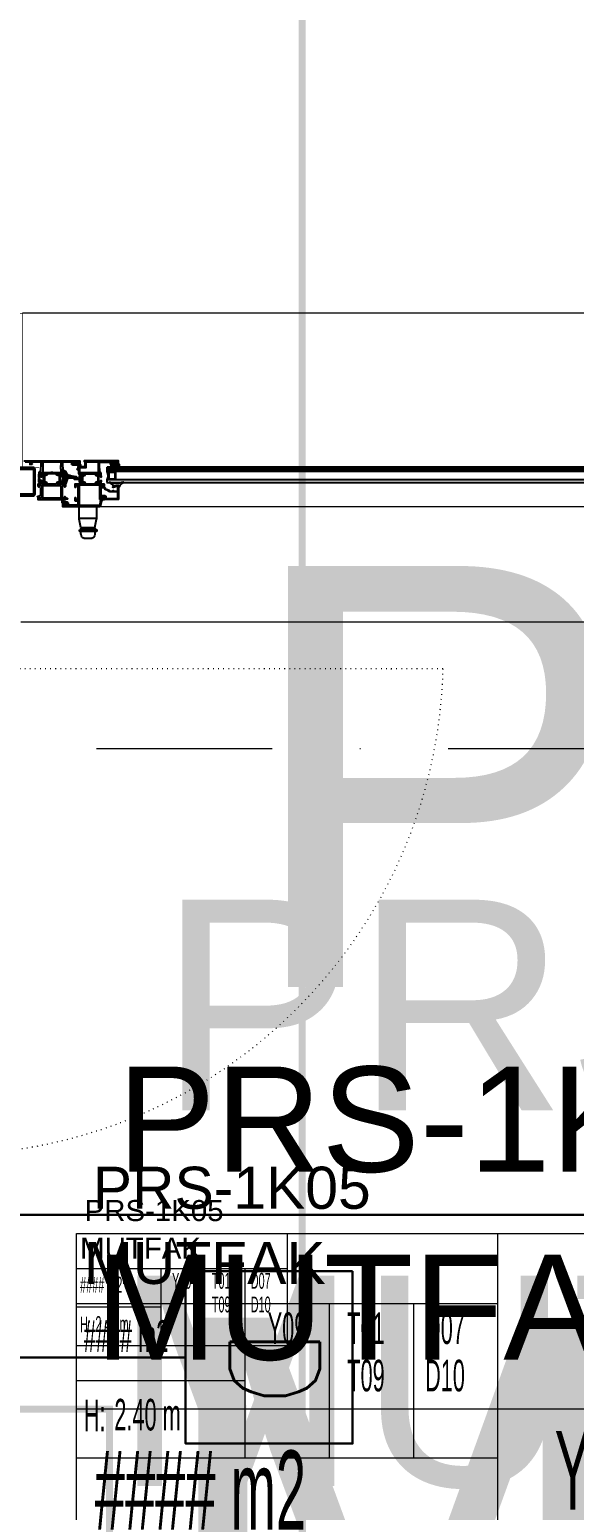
# Model space of a CAD drawing. Extents: x -9059 to 11889, y -1514 to 6575.
# Drawn here: x 9657.3 to 9734.9, y 3637.3 to 3848.3 of the extents above; entities that cross this region are included whole.
import ezdxf
from ezdxf.enums import TextEntityAlignment as Align

# ---------------------------------------------------------------- set-up
doc = ezdxf.new("R2010")
doc.units = 0
doc.header["$LTSCALE"] = 25
doc.header["$MEASUREMENT"] = 0
for name, pattern in [('DASHDOT', [1, 0.5, -0.25, 0, -0.25]), ('DOT2', [0.125, 0, -0.125]), ('HIDDEN2', [4.7625, 3.175, -1.5875])]:
    doc.linetypes.add(name, pattern=pattern)
doc.layers.get('0').update_dxf_attribs({"color": 9, "lineweight": 9})
for name, color, linetype, lineweight in [('06D', 9, 'Continuous', 9), ('10', 9, 'Continuous', 9), ('15', 9, 'Continuous', 9), ('20', 9, 'DOT2', 9), ('21', 9, 'Continuous', 9), ('21_mahal200', 9, 'Continuous', 9), ('21_mahal200 @ 1', 9, 'Continuous', 9), ('21_mahal200 @ 10 (1)', 9, 'Continuous', 9), ('21_mahal200 @ 10 (2)', 9, 'Continuous', 9), ('21_mahal200 @ 2', 9, 'Continuous', 9), ('21_mahal200 @ 20', 9, 'Continuous', 9), ('21_mahal200 @ 5 (1)', 9, 'Continuous', 9), ('21_mahal200 @ 5 (2)', 9, 'Continuous', 9), ('24', 9, 'DASHDOT', 9), ('40A', 9, 'Continuous', 9), ('DATA TAVAN', 160, 'Continuous', 30), ('E-DATA PRİZİ (RJ45)', 7, 'Continuous', 30)]:
    doc.layers.add(name, color=color, linetype=linetype, lineweight=lineweight)
doc.styles.add('Arial', font='arial.ttf', dxfattribs={"height": 2.5})
doc.styles.add('E-YAZI', font='txttw.shx')
doc.styles.add('MuuM_TEXT-STANDART', font='ARIALN.TTF')

# ---------------------------------------------------------------- blocks, each defined once
blk = doc.blocks.new('*U968')
at = {"layer": '20', "ltscale": 20}
for points in [[(-2.83, -6.65), (-72.83, -6.65)], [(-72.83, -6.65), (-3.58, -6.65)]]:
    blk.add_lwpolyline(points, dxfattribs=at)
at = {"layer": '20', "ltscale": 0.2}
blk.add_lwpolyline([(-72.83, -6.65), (-3.58, -6.65)], dxfattribs=at)
blk.add_arc((-1.7, -4.8), 71.15, 181.4899, 270, dxfattribs=at)
blk = doc.blocks.new('0a_roomno2')
blk.add_lwpolyline([(30, -16), (0, -16), (0, 0), (30, 0)], close=True)
for points in [[(0, 0), (30, 0)], [(0, -5), (30, -5)], [(12, -5), (12, -16)], [(18, -5), (18, -16)], [(24, -5), (24, -16)], [(12, -10.5), (0, -10.5)]]:
    blk.add_lwpolyline(points)
at = {"layer": '40A'}
blk.add_lwpolyline([(0, 0), (30, 0)], dxfattribs=at)
at = {"style": 'MuuM_TEXT-STANDART', "width": 0.6}
blk.add_text('H:', height=2.25, dxfattribs=at).set_placement((0.525, -12.962), align=Align.MIDDLE_LEFT)
at = {"style": 'Arial'}
blk.add_attdef('ODANO', (0, 1.505), '', height=3, dxfattribs=at)
blk.add_attdef('MEKANADI', text='', height=3, dxfattribs=at).set_placement((0.525, -4.75), align=Align.BOTTOM_LEFT)
at = {"style": 'MuuM_TEXT-STANDART', "width": 0.6}
for tag, p in [('YER01', (15, -7)), ('TAVAN01', (20.625, -7)), ('DUVAR01', (26.25, -7)), ('YER02', (15, -10.375)), ('TAVAN02', (20.625, -10.375)), ('DUVAR02', (26.25, -10.375)), ('YER03', (15, -13.75)), ('TAVAN03', (20.625, -13.75)), ('DUVAR03', (26.25, -13.75))]:
    blk.add_attdef(tag, text='', height=2.25, dxfattribs=at).set_placement(p, align=Align.MIDDLE_CENTER)
at = {"style": 'MuuM_TEXT-STANDART'}
blk.add_attdef('M2', text='', height=2.25, dxfattribs=at).set_placement((1.323, -7.805), align=Align.MIDDLE_LEFT)
at = {"style": 'MuuM_TEXT-STANDART', "width": 0.6}
blk.add_attdef('TEMIZTAVANYUKSEKLIGI', text='', height=2.25, dxfattribs=at).set_placement((2.7, -13.162), align=Align.MIDDLE_LEFT)
blk = doc.blocks.new('*U1296')
at = {"layer": '21_mahal200 @ 1'}
ref = blk.add_blockref('0a_roomno2', (9663.96, 3676.76), dxfattribs=at)
ref.add_attrib('ODANO', ' PRS-1K05', (9663.96, 3678.52), dxfattribs={"layer": '0', "height": 3, "style": 'Arial'})
ref.add_attrib('MEKANADI', 'MUTFAK', dxfattribs={"layer": '0', "height": 3, "style": 'Arial'}).set_placement((9664.48, 3672.26), align=Align.BOTTOM_LEFT)
ref.add_attrib('M2', '#### m2', dxfattribs={"layer": '0', "height": 2.25, "style": 'MuuM_TEXT-STANDART', "width": 0.6}).set_placement((9664.48, 3669.45), align=Align.MIDDLE_LEFT)
ref.add_attrib('TEMIZTAVANYUKSEKLIGI', '2.40 m', dxfattribs={"layer": '0', "height": 2.25, "style": 'MuuM_TEXT-STANDART', "width": 0.6}).set_placement((9666.66, 3663.85), align=Align.MIDDLE_LEFT)
ref.add_attrib('YER01', 'Y09', dxfattribs={"layer": '0', "height": 2.25, "style": 'MuuM_TEXT-STANDART', "width": 0.6}).set_placement((9678.96, 3670.01), align=Align.MIDDLE_CENTER)
ref.add_attrib('TAVAN01', 'T01', dxfattribs={"layer": '0', "height": 2.25, "style": 'MuuM_TEXT-STANDART', "width": 0.6}).set_placement((9684.58, 3670.01), align=Align.MIDDLE_CENTER)
ref.add_attrib('DUVAR01', 'D07', dxfattribs={"layer": '0', "height": 2.25, "style": 'MuuM_TEXT-STANDART', "width": 0.6}).set_placement((9690.21, 3670.01), align=Align.MIDDLE_CENTER)
ref.add_attrib('TAVAN02', 'T09', dxfattribs={"layer": '0', "height": 2.25, "style": 'MuuM_TEXT-STANDART', "width": 0.6}).set_placement((9684.58, 3666.64), align=Align.MIDDLE_CENTER)
ref.add_attrib('DUVAR02', 'D10', dxfattribs={"layer": '0', "height": 2.25, "style": 'MuuM_TEXT-STANDART', "width": 0.6}).set_placement((9690.21, 3666.64), align=Align.MIDDLE_CENTER)
at = {"layer": '21_mahal200 @ 10 (1)'}
ref = blk.add_blockref('0a_roomno2', (9663.96, 3676.76), dxfattribs=dict(at, xscale=10, yscale=10, zscale=10))
ref.add_attrib('ODANO', ' PRS-1K05', (9663.96, 3694.31), dxfattribs={"layer": '0', "height": 30, "style": 'Arial'})
ref.add_attrib('MEKANADI', 'MUTFAK', dxfattribs={"layer": '0', "height": 30, "style": 'Arial'}).set_placement((9669.21, 3631.76), align=Align.BOTTOM_LEFT)
at = {"layer": '21_mahal200 @ 10 (2)'}
ref = blk.add_blockref('0a_roomno2', (9663.96, 3676.76), dxfattribs=dict(at, xscale=10, yscale=10, zscale=10))
ref.add_attrib('ODANO', ' PRS-1K05', (9663.96, 3694.31), dxfattribs={"layer": '0', "height": 30, "style": 'Arial'})
ref.add_attrib('MEKANADI', 'MUTFAK', dxfattribs={"layer": '0', "height": 30, "style": 'Arial'}).set_placement((9669.21, 3631.76), align=Align.BOTTOM_LEFT)
at = {"layer": '21_mahal200 @ 2'}
ref = blk.add_blockref('0a_roomno2', (9663.96, 3676.76), dxfattribs=dict(at, xscale=2, yscale=2, zscale=2))
ref.add_attrib('ODANO', ' PRS-1K05', (9663.96, 3680.27), dxfattribs={"layer": '0', "height": 6, "style": 'Arial'})
ref.add_attrib('MEKANADI', 'MUTFAK', dxfattribs={"layer": '0', "height": 6, "style": 'Arial'}).set_placement((9665.01, 3667.76), align=Align.BOTTOM_LEFT)
ref.add_attrib('M2', '#### m2', dxfattribs={"layer": '0', "height": 4.5, "style": 'MuuM_TEXT-STANDART', "width": 0.6}).set_placement((9665.01, 3662.14), align=Align.MIDDLE_LEFT)
ref.add_attrib('TEMIZTAVANYUKSEKLIGI', '2.40 m', dxfattribs={"layer": '0', "height": 4.5, "style": 'MuuM_TEXT-STANDART', "width": 0.6}).set_placement((9669.36, 3650.94), align=Align.MIDDLE_LEFT)
ref.add_attrib('YER01', 'Y09', dxfattribs={"layer": '0', "height": 4.5, "style": 'MuuM_TEXT-STANDART', "width": 0.6}).set_placement((9693.96, 3663.26), align=Align.MIDDLE_CENTER)
ref.add_attrib('TAVAN01', 'T01', dxfattribs={"layer": '0', "height": 4.5, "style": 'MuuM_TEXT-STANDART', "width": 0.6}).set_placement((9705.21, 3663.26), align=Align.MIDDLE_CENTER)
ref.add_attrib('DUVAR01', 'D07', dxfattribs={"layer": '0', "height": 4.5, "style": 'MuuM_TEXT-STANDART', "width": 0.6}).set_placement((9716.46, 3663.26), align=Align.MIDDLE_CENTER)
ref.add_attrib('TAVAN02', 'T09', dxfattribs={"layer": '0', "height": 4.5, "style": 'MuuM_TEXT-STANDART', "width": 0.6}).set_placement((9705.21, 3656.51), align=Align.MIDDLE_CENTER)
ref.add_attrib('DUVAR02', 'D10', dxfattribs={"layer": '0', "height": 4.5, "style": 'MuuM_TEXT-STANDART', "width": 0.6}).set_placement((9716.46, 3656.51), align=Align.MIDDLE_CENTER)
at = {"layer": '21_mahal200 @ 20'}
ref = blk.add_blockref('0a_roomno2', (9663.96, 3676.76), dxfattribs=dict(at, xscale=20, yscale=20, zscale=20))
ref.add_attrib('ODANO', ' PRS-1K05', (9663.96, 3711.86), dxfattribs={"layer": '0', "height": 60, "style": 'Arial'})
ref.add_attrib('MEKANADI', 'MUTFAK', dxfattribs={"layer": '0', "height": 60, "style": 'Arial'}).set_placement((9674.46, 3586.76), align=Align.BOTTOM_LEFT)
at = {"layer": '21_mahal200 @ 5 (1)'}
ref = blk.add_blockref('0a_roomno2', (9663.96, 3676.76), dxfattribs=dict(at, xscale=5, yscale=5, zscale=5))
ref.add_attrib('ODANO', ' PRS-1K05', (9663.96, 3685.54), dxfattribs={"layer": '0', "height": 15, "style": 'Arial'})
ref.add_attrib('MEKANADI', 'MUTFAK', dxfattribs={"layer": '0', "height": 15, "style": 'Arial'}).set_placement((9666.58, 3654.26), align=Align.BOTTOM_LEFT)
ref.add_attrib('M2', '#### m2', dxfattribs={"layer": '0', "height": 11.25, "style": 'MuuM_TEXT-STANDART', "width": 0.6}).set_placement((9666.58, 3640.2), align=Align.MIDDLE_LEFT)
ref.add_attrib('YER01', 'Y09', dxfattribs={"layer": '0', "height": 11.25, "style": 'MuuM_TEXT-STANDART', "width": 0.6}).set_placement((9738.96, 3643.01), align=Align.MIDDLE_CENTER)
at = {"layer": '21_mahal200 @ 5 (2)'}
ref = blk.add_blockref('0a_roomno2', (9663.96, 3676.76), dxfattribs=dict(at, xscale=5, yscale=5, zscale=5))
ref.add_attrib('ODANO', ' PRS-1K05', (9663.96, 3685.54), dxfattribs={"layer": '0', "height": 15, "style": 'Arial'})
ref.add_attrib('MEKANADI', 'MUTFAK', dxfattribs={"layer": '0', "height": 15, "style": 'Arial'}).set_placement((9666.58, 3654.26), align=Align.BOTTOM_LEFT)
ref.add_attrib('M2', '#### m2', dxfattribs={"layer": '0', "height": 11.25, "style": 'MuuM_TEXT-STANDART', "width": 0.6}).set_placement((9666.58, 3640.2), align=Align.MIDDLE_LEFT)
ref.add_attrib('YER01', 'Y09', dxfattribs={"layer": '0', "height": 11.25, "style": 'MuuM_TEXT-STANDART', "width": 0.6}).set_placement((9738.96, 3643.01), align=Align.MIDDLE_CENTER)
blk = doc.blocks.new('P-DOG-PORSCHE')
at = {"layer": '06D', "lineweight": 25, "ltscale": 0.5}
h = blk.add_hatch(dxfattribs=at)
h.set_pattern_fill('ANSI31', color=256, scale=0.05, angle=450, style=0)
h.set_pattern_definition([(225, (-191.06147, 133.83068), (-0.1122532, 0.1122532), [])])
edge = h.paths.add_edge_path(flags=16)
edge.add_arc((-9.78, 2.49), 0.025, 270, 360)
edge.add_line((-9.75, 2.49), (-9.75, 2.59))
edge.add_arc((-9.78, 2.59), 0.025, 0, 90)
edge.add_line((-9.78, 2.61), (-9.96, 2.61))
edge.add_arc((-9.96, 2.59), 0.025, 90, 180)
edge.add_line((-9.98, 2.59), (-9.98, 2.49))
edge.add_arc((-9.96, 2.49), 0.025, 180, 270)
edge.add_line((-9.96, 2.46), (-9.78, 2.46))
edge = h.paths.add_edge_path()
edge.add_arc((-9.58, 2.49), 0.035, 180, 270, ccw=False)
edge.add_line((-9.62, 2.49), (-9.62, 2.57))
edge.add_arc((-9.6, 2.57), 0.015, 137.8308, 180, ccw=False)
edge.add_line((-9.61, 2.58), (-9.57, 2.63))
edge.add_arc((-9.6, 2.65), 0.04, 316.3869, 422.9563)
edge.add_line((-9.58, 2.69), (-9.67, 2.73))
edge.add_arc((-9.75, 2.58), 0.175, 62.9563, 90)
edge.add_line((-9.75, 2.75), (-9.98, 2.75))
edge.add_arc((-9.98, 2.58), 0.175, 90, 117.0437)
edge.add_line((-10.06, 2.73), (-10.15, 2.69))
edge.add_arc((-10.13, 2.65), 0.04, 117.0437, 223.6131)
edge.add_line((-10.16, 2.63), (-10.12, 2.58))
edge.add_arc((-10.13, 2.57), 0.015, 0, 42.1692, ccw=False)
edge.add_line((-10.12, 2.57), (-10.12, 2.49))
edge.add_arc((-10.15, 2.49), 0.035, 270, 360, ccw=False)
edge.add_line((-10.15, 2.46), (-10.43, 2.46))
edge.add_arc((-10.43, 2.42), 0.04, 90, 180)
edge.add_line((-10.47, 2.42), (-10.47, 2.27))
edge.add_arc((-10.42, 2.27), 0.05, 180, 220.0348)
edge.add_line((-10.46, 2.24), (-10.09, 1.71))
edge.add_arc((-10.06, 1.73), 0.04, 220.0348, 393.0043)
edge.add_line((-10.02, 1.75), (-10.34, 2.26))
edge.add_arc((-10.29, 2.29), 0.06, 33.8544, 213.0043, ccw=False)
edge.add_line((-10.24, 2.33), (-9.4, 2.33))
edge.add_arc((-9.4, 2.37), 0.04, 270, 360)
edge.add_line((-9.36, 2.37), (-9.36, 2.42))
edge.add_arc((-9.4, 2.42), 0.04, 360, 450)
edge.add_line((-9.4, 2.46), (-9.58, 2.46))
h = blk.add_hatch(dxfattribs=at)
h.set_pattern_fill('ANSI31', color=256, scale=0.05, style=0)
h.set_pattern_definition([(225, (-8.60164, -248.68329), (0.1122532, -0.1122532), [])])
h.paths.add_polyline_path([(-9.73, 0.31), (-9.91, 0.49, -0.203536), (-9.94, 0.56), (-9.94, 0.64, -0.380587), (-9.86, 0.74, 0.061836), (-8.6, 1.04, 0.189764), (-8.54, 1.09), (-8.35, 1.52, -0.285747), (-8.26, 1.58), (-7.97, 1.58, -0.414214), (-7.95, 1.56), (-7.95, 1.47, -0.414214), (-7.97, 1.45), (-8.19, 1.45, 0.414214), (-8.22, 1.41), (-8.22, 1.22, 0.414214), (-8.2, 1.2), (-8.12, 1.2, 0.414214), (-8.09, 1.22), (-8.09, 1.26, -0.414214), (-8.06, 1.29), (-8, 1.29, -0.296563), (-7.98, 1.28), (-7.92, 1.14, -0.104779), (-7.9, 1.07), (-7.9, 0.99, 0.081633), (-7.9, 0.01), (-7.9, -0.07, -0.104779), (-7.92, -0.14), (-7.98, -0.28, -0.296563), (-8, -0.29), (-8.06, -0.29, -0.414214), (-8.09, -0.26), (-8.09, -0.23, 0.414214), (-8.12, -0.2), (-8.2, -0.2, 0.414214), (-8.22, -0.23), (-8.22, -0.29, -0.414214), (-8.25, -0.31), (-8.34, -0.31, -0.328426), (-8.39, -0.28), (-8.61, 0.43, 0.309555), (-8.63, 0.44), (-9.44, 0.5, -0.394287), (-9.45, 0.52, 0.364538), (-9.5, 0.57, 0.068684), (-9.8, 0.58, 0.950368), (-9.79, 0.54, -0.000002), (-9.79, 0.54), (-9.64, 0.39, -0.999219)])
h.paths.add_polyline_path([(-8.29, 0.64), (-8.29, 0.98, -0.414214), (-8.26, 1.01), (-8.13, 1.01, -0.414214), (-8.1, 0.98), (-8.1, 0.64, -0.414214), (-8.13, 0.61), (-8.26, 0.61, -0.414214)], flags=16)
h.paths.add_polyline_path([(-8.26, 0.39), (-8.13, 0.39, -0.414214), (-8.1, 0.36), (-8.1, 0.02, -0.414214), (-8.13, -0.01), (-8.26, -0.01, -0.414214), (-8.29, 0.02), (-8.29, 0.36, -0.414214)], flags=16)
for p, q in [((-12.78, -3.54), (-12.78, -5.15)), ((-10.28, -5.15), (-10.28, -3.54)), ((-12.78, -5.24), (-10.29, -5.24)), ((-12.53, -6.54), (-12.77, -5.32)), ((-10.53, -6.54), (-10.3, -5.32)), ((-12.8, -6.88), (-10.33, -6.88)), ((-12.8, -6.88, 0), (-10.33, -6.88, 0)), ((-10.33, -7.03), (-12.8, -7.03)), ((-10.33, -7.03, 0), (-12.8, -7.03, 0)), ((-10.53, -6.54), (-12.53, -6.54)), ((-12.53, -6.58), (-12.53, -6.88)), ((-10.53, -6.58), (-12.53, -6.58)), ((-12.53, -6.58, 0), (-12.53, -6.88, 0)), ((-10.53, -6.58, 0), (-12.53, -6.58, 0)), ((-12.53, -7.03), (-12.53, -7.17)), ((-12.53, -7.03, 0), (-12.53, -7.17, 0)), ((-10.95, -8.06, 0), (-12.12, -8.06, 0)), ((-10.53, -6.58), (-10.53, -6.88)), ((-10.53, -6.58, 0), (-10.53, -6.88, 0)), ((-10.53, -7.03), (-10.53, -7.17)), ((-10.53, -7.03, 0), (-10.53, -7.17, 0))]:
    blk.add_line(p, q, dxfattribs=at)
at = {"layer": '06D'}
for points in [[(-117.78, 24), (-2.22, 24)], [(-13.18, -3.54), (-111.94, -3.53)], [(-118, -20), (-2, -20)]]:
    blk.add_lwpolyline(points, dxfattribs=at)
at = {"layer": '06D', "lineweight": 25, "ltscale": 0.5}
for points in [[(-15.98, 2.47, -0.220745), (-16.29, 1.88, 0.651907), (-16.23, 1.81, 0.176952), (-15.94, 2.13, -0.281357), (-15.8, 2.21), (-15.72, 2.21), (-15.7, 2.21), (-15.7, 2.21), (-15.69, 2.21), (-15.68, 2.21), (-15.67, 2.21), (-15.67, 2.2), (-15.66, 2.19), (-15.66, 2.19), (-15.65, 2.18), (-15.65, 2.16), (-15.65, 2.09), (-15.65, 2.09), (-15.65, 2.08), (-15.65, 2.08), (-15.65, 2.08), (-15.65, 2.08), (-15.64, 2.07), (-15.64, 2.07), (-15.64, 2.07), (-15.63, 2.07), (-15.55, 2.07), (-15.55, 2.07), (-15.55, 2.07), (-15.54, 2.07), (-15.54, 2.07), (-15.54, 2.08), (-15.54, 2.08), (-15.53, 2.08), (-15.53, 2.08), (-15.53, 2.09), (-15.53, 2.16), (-15.53, 2.17), (-15.53, 2.18), (-15.53, 2.19), (-15.52, 2.19), (-15.52, 2.2), (-15.51, 2.21), (-15.5, 2.21), (-15.5, 2.21), (-15.48, 2.21), (-15.48, 2.21), (-15.47, 2.21), (-15.46, 2.21), (-15.45, 2.21), (-15.45, 2.2), (-15.44, 2.19), (-15.44, 2.19), (-15.43, 2.18), (-15.43, 2.16), (-15.43, 2.09), (-15.43, 2.09), (-15.43, 2.08), (-15.43, 2.08), (-15.43, 2.08), (-15.43, 2.08), (-15.42, 2.07), (-15.42, 2.07), (-15.42, 2.07), (-15.41, 2.07), (-15.33, 2.07), (-15.33, 2.07), (-15.33, 2.07), (-15.32, 2.07), (-15.32, 2.07), (-15.32, 2.08), (-15.32, 2.08), (-15.31, 2.08), (-15.31, 2.08), (-15.31, 2.09), (-15.31, 2.16), (-15.31, 2.17), (-15.31, 2.18), (-15.31, 2.19), (-15.3, 2.19), (-15.3, 2.2), (-15.29, 2.21), (-15.28, 2.21), (-15.28, 2.21), (-15.26, 2.21), (-15.26, 2.21), (-15.25, 2.21), (-15.24, 2.21), (-15.23, 2.21), (-15.23, 2.2), (-15.22, 2.19), (-15.22, 2.19), (-15.21, 2.18), (-15.21, 2.16), (-15.21, 2.09), (-15.21, 2.09), (-15.21, 2.08), (-15.21, 2.08), (-15.21, 2.08), (-15.21, 2.08), (-15.2, 2.07), (-15.2, 2.07), (-15.2, 2.07), (-15.19, 2.07), (-15.11, 2.07), (-15.11, 2.07), (-15.11, 2.07), (-15.1, 2.07), (-15.1, 2.07), (-15.1, 2.08), (-15.1, 2.08), (-15.09, 2.08), (-15.09, 2.08), (-15.09, 2.09), (-15.09, 2.16), (-15.09, 2.17), (-15.09, 2.18), (-15.09, 2.19), (-15.08, 2.19), (-15.08, 2.2), (-15.07, 2.21), (-15.06, 2.21), (-15.06, 2.21), (-15.04, 2.21), (-15.04, 2.21), (-15.03, 2.21), (-15.02, 2.21), (-15.01, 2.21), (-15.01, 2.2), (-15, 2.19), (-15, 2.19), (-14.99, 2.18), (-14.99, 2.16), (-14.99, 2.09), (-14.99, 2.09), (-14.99, 2.08), (-14.99, 2.08), (-14.99, 2.08), (-14.99, 2.08), (-14.98, 2.07), (-14.98, 2.07), (-14.98, 2.07), (-14.97, 2.07), (-14.89, 2.07), (-14.89, 2.07), (-14.89, 2.07), (-14.88, 2.07), (-14.88, 2.07), (-14.88, 2.08), (-14.88, 2.08), (-14.87, 2.08), (-14.87, 2.08), (-14.87, 2.09), (-14.87, 2.43, 0.414214), (-14.9, 2.46), (-15.13, 2.46, -0.414214), (-15.16, 2.49), (-15.16, 2.55, -0.291535), (-15.15, 2.57), (-15.1, 2.59, 0.613042), (-15.1, 2.65), (-15.22, 2.72, 0.127095), (-15.28, 2.73), (-15.48, 2.73, 0.127095), (-15.55, 2.72), (-15.66, 2.66, 0.585233), (-15.66, 2.59), (-15.61, 2.56, -0.167811), (-15.6, 2.55), (-15.6, 2.49, -0.414214), (-15.63, 2.46), (-15.93, 2.46), (-15.93, 2.52, 0.394677), (-15.98, 2.47)], [(-7.9, 0.01, -0.081633), (-7.9, 0.99), (-7.9, 1.07, 0.104779), (-7.92, 1.14), (-7.98, 1.28, 0.296563), (-8, 1.29), (-8.06, 1.29, 0.414214), (-8.09, 1.26), (-8.09, 1.22, -0.414214), (-8.12, 1.2), (-8.2, 1.2, -0.414214), (-8.22, 1.22), (-8.22, 1.41, -0.414214), (-8.19, 1.45), (-7.97, 1.45, 0.414214), (-7.95, 1.47), (-7.95, 1.56, 0.414214), (-7.97, 1.58), (-8.26, 1.58, 0.285747), (-8.35, 1.52), (-8.54, 1.09, -0.189764), (-8.6, 1.04, -0.061836), (-9.86, 0.74, 0.380587), (-9.94, 0.64), (-9.94, 0.56, 0.203536), (-9.91, 0.49), (-9.73, 0.31, 0.999219), (-9.64, 0.39), (-9.79, 0.54, -0.950364), (-9.8, 0.58, -0.068684), (-9.5, 0.57, -0.364538), (-9.45, 0.52, 0.394287), (-9.44, 0.5), (-8.63, 0.44, -0.309555), (-8.61, 0.43), (-8.39, -0.28, 0.328426), (-8.34, -0.31), (-8.25, -0.31, 0.414214), (-8.22, -0.29), (-8.22, -0.23, -0.414214), (-8.2, -0.2), (-8.12, -0.2, -0.414214), (-8.09, -0.23), (-8.09, -0.26, 0.414214), (-8.06, -0.29), (-8, -0.29, 0.296563), (-7.98, -0.28), (-7.92, -0.14, 0.104779), (-7.9, -0.07), (-7.9, 0.01)]]:
    blk.add_lwpolyline(points, format="xyb", dxfattribs=at)
for points in [[(-9.58, 2.46, -0.414214), (-9.62, 2.49), (-9.62, 2.57, -0.186103), (-9.61, 2.58), (-9.57, 2.63, 0.501687), (-9.58, 2.69), (-9.67, 2.73, 0.118551), (-9.75, 2.75), (-9.98, 2.75, 0.118551), (-10.06, 2.73), (-10.15, 2.69, 0.501687), (-10.16, 2.63), (-10.12, 2.58, -0.186103), (-10.12, 2.57), (-10.12, 2.49, -0.414214), (-10.15, 2.46), (-10.43, 2.46, 0.414214), (-10.47, 2.42), (-10.47, 2.27, 0.176484), (-10.46, 2.24), (-10.09, 1.71, 0.940455), (-10.02, 1.75), (-10.34, 2.26, -0.992608), (-10.24, 2.33), (-9.4, 2.33, 0.414214), (-9.36, 2.37), (-9.36, 2.42, 0.414214), (-9.4, 2.46)], [(-9.78, 2.46, 0.414214), (-9.75, 2.49), (-9.75, 2.59, 0.414214), (-9.78, 2.61), (-9.96, 2.61, 0.414214), (-9.98, 2.59), (-9.98, 2.49, 0.414214), (-9.96, 2.46)], [(-13.12, 0.88), (-13.22, 1.07, -0.131652), (-13.23, 1.08), (-13.23, 1.11, -0.414214), (-13.2, 1.14), (-12.84, 1.14, -0.414214), (-12.81, 1.11), (-12.81, 1.08, -0.131652), (-12.81, 1.07), (-12.92, 0.88, 0.131652), (-12.93, 0.83), (-12.93, -0.02, 0.131652), (-12.92, -0.07), (-12.81, -0.25, -0.131652), (-12.81, -0.27), (-12.81, -0.29, -0.414214), (-12.84, -0.32), (-13.2, -0.32, -0.414214), (-13.23, -0.29), (-13.23, -0.27, -0.131652), (-13.22, -0.25), (-13.12, -0.07, 0.131652), (-13.1, -0.02), (-13.1, 0.83, 0.131652)], [(-10.55, 0.32, 0.403142), (-10.65, 0.22), (-10.65, -0.02, 0.131652), (-10.63, -0.07), (-10.53, -0.25, -0.131652), (-10.52, -0.27), (-10.52, -0.29, -0.414214), (-10.55, -0.32), (-10.91, -0.32, -0.414214), (-10.94, -0.29), (-10.94, -0.27, -0.131652), (-10.94, -0.25), (-10.83, -0.07, 0.131652), (-10.82, -0.02), (-10.82, 0.83, 0.131652), (-10.83, 0.88), (-10.94, 1.07, -0.131652), (-10.94, 1.08), (-10.94, 1.11, -0.414214), (-10.91, 1.14), (-10.55, 1.14, -0.414214), (-10.52, 1.11), (-10.52, 1.08, -0.131652), (-10.53, 1.07), (-10.63, 0.88, 0.131652), (-10.65, 0.83), (-10.65, 0.59, 0.403142), (-10.55, 0.49), (-9.69, 0.46, -0.962756), (-9.69, 0.36)], [(-8.29, 0.64, 0.414214), (-8.26, 0.61), (-8.13, 0.61, 0.414214), (-8.1, 0.64), (-8.1, 0.98, 0.414214), (-8.13, 1.01), (-8.26, 1.01, 0.414214), (-8.29, 0.98)], [(-7.43, -0.02, 0.131652), (-7.42, -0.07), (-7.31, -0.25, -0.131652), (-7.31, -0.27), (-7.31, -0.29, -0.414214), (-7.34, -0.32), (-7.7, -0.32, -0.414214), (-7.73, -0.29), (-7.73, -0.27, -0.131652), (-7.72, -0.25), (-7.62, -0.07, 0.131652), (-7.6, -0.02), (-7.6, 0.83, 0.131652), (-7.62, 0.88), (-7.72, 1.07, -0.131652), (-7.73, 1.08), (-7.73, 1.11, -0.414214), (-7.7, 1.14), (-7.34, 1.14, -0.414214), (-7.31, 1.11), (-7.31, 1.08, -0.131652), (-7.31, 1.07), (-7.42, 0.88, 0.131652), (-7.43, 0.83)], [(-5.36, -0.02, -0.131652), (-5.37, -0.07), (-5.48, -0.25, 0.131652), (-5.49, -0.27), (-5.49, -0.29, 0.414214), (-5.46, -0.32), (-5.1, -0.32, 0.414214), (-5.07, -0.29), (-5.07, -0.27, 0.131652), (-5.07, -0.25), (-5.18, -0.07, -0.131652), (-5.19, -0.02), (-5.19, 0.83, -0.131652), (-5.18, 0.88), (-5.07, 1.07, 0.131652), (-5.07, 1.08), (-5.07, 1.11, 0.414214), (-5.1, 1.14), (-5.46, 1.14, 0.414214), (-5.49, 1.11), (-5.49, 1.08, 0.131652), (-5.48, 1.07), (-5.37, 0.88, -0.131652), (-5.36, 0.83)], [(-15.92, -0.53), (-15.92, -0.75, -0.414214), (-15.95, -0.78), (-15.98, -0.78, -0.356389), (-16.08, -0.7, 0.262181), (-16.6, -0.11, -0.316752), (-16.62, -0.08, -0.499585), (-16.58, -0.05, 0.048291), (-16.02, -0.2, 0.086497), (-14.92, -0.19, 0.16681), (-14.7, -0.08, -0.169383), (-14.68, -0.07), (-14.66, -0.06, -0.513067), (-14.62, -0.13, -0.159858), (-15.19, -0.51, -0.178819), (-15.56, -0.53), (-15.58, -0.52, 0.13005), (-15.63, -0.5), (-15.89, -0.5, 0.414214)]]:
    blk.add_lwpolyline(points, format="xyb", close=True, dxfattribs=at)
at = {"layer": '06D', "lineweight": 25, "ltscale": 0.5, "elevation": 0}
blk.add_lwpolyline([(-10.33, -6.88), (-12.8, -6.88), (-12.8, -7.03), (-10.33, -7.03)], close=True, dxfattribs=at)
at = {"layer": '06D', "lineweight": 25, "ltscale": 0.5}
for centre, radius, start, end in [((-11.88, -5.15), 0.9, 180, 190.8855), ((-11.18, -5.15), 0.9, 349.1145, 0), ((-11.14, -7.27, 0), 1.4, 176.0974, 206.7398), ((-12.12, -7.76, 0), 0.3, 206.7398, 270), ((-10.95, -7.76, 0), 0.3, 270, 333.2602), ((-11.93, -7.27, 0), 1.4, 333.2602, 3.9026)]:
    blk.add_arc(centre, radius, start, end, dxfattribs=at)
at = {"layer": '10', "lineweight": 25, "ltscale": 0.5}
for p, q in [((-15.45, 1.44), (-15.45, 0.24)), ((-14.45, 1.44), (-14.45, 0.24)), ((-4.78, -0.81), (-4.78, -0.99)), ((-4.78, -0.99), (-4.78, -1.95)), ((-4.78, -1.95), (-4.28, -2.22))]:
    blk.add_line(p, q, dxfattribs=at)
at = {"layer": '10', "const_width": 0.1}
blk.add_lwpolyline([(4.78, 17.3), (2.78, 17.3), (2.78, 24), (-2.22, 24), (-2.22, 2), (-4.57, 2)], dxfattribs=at)
at = {"layer": '10', "lineweight": 25, "ltscale": 0.5}
for points in [[(-13.28, 1.34, 0.459137), (-13.24, 1.37), (-13.19, 2.46), (-13.19, 2.73, 0.414214), (-13.24, 2.78), (-14.82, 2.78, 0.414214), (-14.85, 2.75), (-14.85, 2.59, 0.414214), (-14.82, 2.56), (-14.72, 2.56), (-14.72, 2.51, -0.414214), (-14.77, 2.46), (-15.08, 2.46, -0.414214), (-15.15, 2.53), (-15.15, 2.55, -0.414214), (-15.14, 2.56), (-15.04, 2.56, 0.414214), (-14.99, 2.61), (-14.99, 2.76, 0.414214), (-15.04, 2.81), (-15.71, 2.81, 0.414214), (-15.76, 2.76), (-15.76, 2.61, 0.414214), (-15.71, 2.56), (-15.61, 2.56, -0.414214), (-15.6, 2.55), (-15.6, 2.53, -0.414214), (-15.67, 2.46), (-15.89, 2.46, -0.414214), (-15.9, 2.47), (-15.9, 2.95, -0.414214), (-15.89, 2.96), (-11.02, 2.96, -0.535184), (-11, 2.93), (-11.02, 2.89), (-11.05, 2.89, 0.414214), (-11.08, 2.86), (-11.08, 2.14, 0.414214), (-11.05, 2.11), (-10.1, 2.11, -0.535184), (-10.08, 2.08), (-10.09, 2.05, -0.302776), (-10.12, 2.04), (-10.15, 2.04, 0.414214), (-10.18, 2.01), (-10.18, 1.17, -0.414214), (-10.21, 1.14), (-10.33, 1.14, 0.414214), (-10.36, 1.11), (-10.36, 1), (-10.29, 0.74, -0.700084), (-10.39, 0.66), (-10.41, 0.68), (-10.58, 0.85, -0.607471), (-10.57, 0.91, 0.283637), (-10.54, 0.93), (-10.49, 1.11, 1.229391), (-10.54, 1.14), (-11.02, 1.14), (-10.86, 0.88, -0.859449), (-10.89, 0.85), (-11.13, 0.94), (-11.25, 1.14), (-12.5, 1.14), (-12.62, 0.94), (-12.87, 0.85, -0.859449), (-12.9, 0.88), (-12.73, 1.14), (-13.21, 1.14, 1.229391), (-13.26, 1.11), (-13.21, 0.93, 0.283637), (-13.19, 0.91, -0.607471), (-13.17, 0.85), (-13.34, 0.68), (-13.36, 0.66, -0.700084), (-13.47, 0.74), (-13.4, 1), (-13.4, 1.24, -0.474196), (-13.28, 1.34)], [(-3.16, 2.56), (-3.26, 2.56, -0.414214), (-3.31, 2.61), (-3.31, 2.73, -0.414214), (-3.26, 2.78), (-2.59, 2.78, -0.414214)], [(-2.41, 2.96), (-10.39, 2.96, 0.414214), (-10.4, 2.95), (-10.4, 2.47, 0.414214), (-10.39, 2.46), (-10.17, 2.46, 0.414214), (-10.1, 2.53), (-10.1, 2.55, 0.414214), (-10.11, 2.56), (-10.21, 2.56, -0.414214), (-10.26, 2.61), (-10.26, 2.73, -0.414214), (-10.21, 2.78), (-9.54, 2.78, -0.414214), (-9.49, 2.73), (-9.49, 2.61, -0.414214), (-9.54, 2.56), (-9.64, 2.56, 0.414214), (-9.65, 2.55), (-9.65, 2.53, 0.414214), (-9.58, 2.46), (-9.27, 2.46, 0.414214), (-9.22, 2.51), (-9.22, 2.56), (-9.32, 2.56, -0.414214), (-9.35, 2.59), (-9.35, 2.76), (-9.22, 2.76), (-9.22, 2.77), (-8.95, 2.77), (-8.95, 2.76), (-8.8, 2.76), (-8.8, 2.77), (-8.47, 2.77), (-8.47, 2.76), (-8.32, 2.76), (-8.32, 2.77), (-8, 2.77, -0.425337), (-7.9, 2.67), (-7.95, 1.48, -0.403083), (-7.98, 1.45), (-8.1, 1.45, 0.414214), (-8.22, 1.33), (-8.22, 1.24, 0.414214), (-8.12, 1.14), (-8.11, 1.14, 0.414214), (-8.1, 1.15), (-8.1, 1.3, -0.414214), (-8.07, 1.33), (-7.93, 1.33, -0.414214), (-7.9, 1.3), (-7.9, 1), (-7.97, 0.74, 0.700084), (-7.86, 0.66), (-7.84, 0.68), (-7.67, 0.85, 0.607471), (-7.69, 0.91, -0.283637), (-7.71, 0.93), (-7.76, 1.11, -1.229391), (-7.71, 1.14), (-7.23, 1.14), (-7.4, 0.88, 0.859449), (-7.37, 0.85), (-7.12, 0.94), (-7, 1.14), (-5.8, 1.14), (-5.67, 0.94), (-5.43, 0.85, 0.859449), (-5.4, 0.88), (-5.56, 1.14), (-5.09, 1.14, -1.229391), (-5.04, 1.11), (-5.09, 0.93, -0.283637), (-5.11, 0.91, 0.607471), (-5.12, 0.85), (-4.95, 0.68), (-4.93, 0.66, 0.700084), (-4.83, 0.74), (-4.9, 1), (-4.9, 1.3, -0.414214), (-4.87, 1.33), (-4.73, 1.33, -0.414214), (-4.7, 1.3), (-4.7, 1.15, 0.414214), (-4.69, 1.14), (-4.68, 1.14, 0.414214), (-4.58, 1.24), (-4.58, 1.33, 0.414214), (-4.7, 1.45), (-4.82, 1.45, -0.403083), (-4.85, 1.48), (-4.89, 2.67, -0.425337), (-4.79, 2.77), (-4.47, 2.77), (-4.47, 2.76), (-4.32, 2.76), (-4.32, 2.77), (-3.99, 2.77), (-3.99, 2.76), (-3.84, 2.76), (-3.84, 2.77), (-3.58, 2.77), (-3.58, 2.76), (-3.45, 2.76), (-3.45, 2.59, -0.414214), (-3.48, 2.56), (-3.58, 2.56), (-3.58, 2.51, 0.414214), (-3.53, 2.46), (-3.22, 2.46, 0.414214)], [(-4.48, -0.34, -0.414222), (-4.4, -0.42), (-4.4, -0.59, -0.414214), (-4.55, -0.74), (-4.59, -0.74, -0.414214), (-4.6, -0.73), (-4.6, -0.66, -0.366034), (-4.57, -0.64, 0.365977), (-4.55, -0.61), (-4.55, -0.52, 0.414214), (-4.58, -0.49), (-4.69, -0.49, 0.365977), (-4.72, -0.51, -0.365977), (-4.75, -0.54), (-4.87, -0.54, 0.414214), (-4.9, -0.57), (-4.9, -1.41), (-4.93, -1.44), (-4.9, -1.47), (-4.9, -2.31, 0.414214), (-4.87, -2.34), (-4.75, -2.34, -0.365977), (-4.72, -2.36, 0.365977), (-4.69, -2.39), (-4.58, -2.39, 0.414214), (-4.55, -2.36), (-4.55, -2.27, 0.365977), (-4.57, -2.24, -0.366034), (-4.6, -2.21), (-4.6, -2.15, -0.414214), (-4.59, -2.14), (-4.55, -2.14, -0.414214), (-4.4, -2.29), (-4.4, -2.53, -0.414214), (-4.41, -2.54), (-8.39, -2.54, -0.414214), (-8.4, -2.53), (-8.4, -2.29, -0.414214), (-8.25, -2.14), (-8.21, -2.14, -0.414214), (-8.2, -2.15), (-8.2, -2.21, -0.366034), (-8.22, -2.24, 0.365977), (-8.25, -2.27), (-8.25, -2.36, 0.414214), (-8.22, -2.39), (-8.11, -2.39, 0.365977), (-8.08, -2.36, -0.365977), (-8.05, -2.34), (-7.93, -2.34, 0.414214), (-7.9, -2.31), (-7.9, -1.47), (-7.87, -1.44), (-7.9, -1.41), (-7.9, -0.57, 0.414214), (-7.93, -0.54), (-8.05, -0.54, -0.365977), (-8.08, -0.51, 0.365977), (-8.11, -0.49), (-8.22, -0.49, 0.414214), (-8.25, -0.52), (-8.25, -0.61, 0.365977), (-8.22, -0.64, -0.366034), (-8.2, -0.66), (-8.2, -0.73, -0.414214), (-8.21, -0.74), (-8.25, -0.74, -0.414214), (-8.4, -0.59), (-8.4, -0.42, -0.414214), (-8.32, -0.34), (-8.25, -0.34, 0.414214), (-8.22, -0.31), (-8.22, -0.29, -0.414214), (-8.12, -0.19), (-8.11, -0.19, -0.414214), (-8.1, -0.2), (-8.1, -0.31, 0.414214), (-8.07, -0.34), (-7.93, -0.34, 0.414214), (-7.9, -0.31), (-7.9, -0.19), (-7.97, 0.07, -0.700084), (-7.86, 0.15), (-7.84, 0.13), (-7.67, -0.04, -0.607471), (-7.69, -0.1, 0.283637), (-7.71, -0.12), (-7.76, -0.31, 1.229391), (-7.71, -0.34), (-7.23, -0.34), (-7.39, -0.07, -0.713664), (-7.37, -0.04), (-7.12, -0.14), (-7, -0.34), (-5.8, -0.34), (-5.67, -0.14), (-5.42, -0.04, -0.713664), (-5.4, -0.07), (-5.56, -0.34), (-5.09, -0.34, 1.229391), (-5.04, -0.31), (-5.09, -0.12, 0.283637), (-5.11, -0.1, -0.607471), (-5.12, -0.04), (-4.95, 0.13), (-4.93, 0.15, -0.700084), (-4.83, 0.07), (-4.9, -0.19), (-4.9, -0.31, 0.414214), (-4.87, -0.34), (-4.73, -0.34, 0.414214), (-4.7, -0.31), (-4.7, -0.2, -0.414214), (-4.69, -0.19), (-4.68, -0.19, -0.414214), (-4.58, -0.29), (-4.58, -0.31, 0.414214), (-4.55, -0.34), (-4.48, -0.34)]]:
    blk.add_lwpolyline(points, format="xyb", dxfattribs=at)
for points in [[(-15.49, 2.6, 0.359904), (-15.51, 2.57), (-15.51, 2.39, 0.414214), (-15.48, 2.36), (-15.28, 2.36, 0.414214), (-15.25, 2.39), (-15.25, 2.57, 0.359904), (-15.28, 2.6, 0.094739)], [(-11.25, 1.96), (-10.41, 1.96, -0.414214), (-10.36, 1.91), (-10.36, 1.37, -0.414214), (-10.41, 1.32), (-12.97, 1.32, -0.414214), (-13.02, 1.37), (-13.02, 2.78), (-11.31, 2.78, -0.414214), (-11.26, 2.73), (-11.26, 1.97, 0.414214)], [(-14.55, 1.31, 0.414214), (-14.58, 1.34), (-15.32, 1.34, 0.414214), (-15.35, 1.31), (-15.35, 0.37, 0.414214), (-15.32, 0.34), (-14.58, 0.34, 0.414214), (-14.55, 0.37)], [(-13.55, -0.54, -0.365977), (-13.58, -0.51, 0.365977), (-13.61, -0.49), (-13.72, -0.49, 0.414214), (-13.75, -0.52), (-13.75, -0.61, 0.365977), (-13.72, -0.64, -0.366034), (-13.7, -0.66), (-13.7, -0.73, -0.414214), (-13.71, -0.74), (-13.75, -0.74, -0.414214), (-13.9, -0.59), (-13.9, -0.42, -0.414214), (-13.82, -0.34), (-13.4, -0.34, 0.493043), (-13.37, -0.3), (-13.47, 0.07, -0.700084), (-13.36, 0.15), (-13.34, 0.13), (-13.17, -0.04, -0.607471), (-13.19, -0.1, 0.283637), (-13.21, -0.12), (-13.26, -0.31, 1.229391), (-13.21, -0.34), (-12.79, -0.34, 0.585524), (-12.76, -0.29), (-12.89, -0.07, -0.713664), (-12.87, -0.04), (-12.62, -0.14), (-12.51, -0.32, 0.261412), (-12.48, -0.34), (-11.27, -0.34, 0.261412), (-11.24, -0.32), (-11.13, -0.14), (-10.88, -0.04, -0.713664), (-10.86, -0.07), (-10.99, -0.29, 0.585524), (-10.97, -0.34), (-10.54, -0.34, 1.229391), (-10.49, -0.31), (-10.54, -0.12, 0.283637), (-10.57, -0.1, -0.607471), (-10.58, -0.04), (-10.41, 0.13), (-10.39, 0.15, -0.700084), (-10.29, 0.07), (-10.36, -0.19), (-10.36, -0.31, 0.414214), (-10.33, -0.34), (-9.68, -0.34, -0.414214), (-9.65, -0.37), (-9.65, -0.69, -0.414222), (-9.75, -0.79), (-9.79, -0.79, -0.414214), (-9.8, -0.78), (-9.8, -0.66, -0.366034), (-9.77, -0.64, 0.365977), (-9.75, -0.61), (-9.75, -0.52, 0.414214), (-9.78, -0.49), (-9.89, -0.49, 0.365977), (-9.92, -0.51, -0.365977), (-9.95, -0.54), (-10.07, -0.54, 0.414214), (-10.1, -0.57), (-10.1, -1.51), (-10.13, -1.54), (-10.1, -1.57), (-10.1, -2.51, 0.414214), (-10.07, -2.54), (-9.95, -2.54, -0.365977), (-9.92, -2.56, 0.365977), (-9.89, -2.59), (-9.78, -2.59, 0.414214), (-9.75, -2.56), (-9.75, -2.47, 0.365977), (-9.77, -2.44, -0.366034), (-9.8, -2.41), (-9.8, -2.3, -0.414214), (-9.79, -2.29), (-9.75, -2.29, -0.414214), (-9.65, -2.39), (-9.65, -2.59, -0.414214), (-9.8, -2.74), (-10.07, -2.74, 0.414214), (-10.1, -2.77), (-10.1, -3.33, 0.414214), (-10.07, -3.36), (-8.68, -3.36, 0.414214), (-8.65, -3.33), (-8.65, -3.17, 0.414214), (-8.68, -3.14), (-8.75, -3.14), (-8.75, -3.09, -0.414214), (-8.7, -3.04), (-8.44, -3.04, -0.414214), (-8.37, -3.11), (-8.37, -3.13, -0.414214), (-8.38, -3.14), (-8.46, -3.14, 0.414214), (-8.51, -3.19), (-8.51, -3.33, 0.414214), (-8.46, -3.38), (-8.09, -3.38, 0.414214), (-8.04, -3.33), (-8.04, -3.19, 0.414214), (-8.09, -3.14), (-8.16, -3.14, -0.414214), (-8.17, -3.13), (-8.17, -3.11, -0.414214), (-8.1, -3.04), (-7.93, -3.04, -0.414214), (-7.9, -3.07), (-7.9, -3.51, -0.414214), (-7.93, -3.54), (-13.2, -3.54, -0.363975), (-13.39, -3.37), (-13.5, -2.78, 0.36397), (-13.79, -2.54), (-13.87, -2.54, -0.414214), (-13.9, -2.51), (-13.9, -2.29, -0.414214), (-13.75, -2.14), (-13.71, -2.14, -0.414214), (-13.7, -2.15), (-13.7, -2.21, -0.366034), (-13.72, -2.24, 0.365977), (-13.75, -2.27), (-13.75, -2.36, 0.414214), (-13.72, -2.39), (-13.61, -2.39, 0.365977), (-13.58, -2.36, -0.365977), (-13.55, -2.34), (-13.43, -2.34, 0.414214), (-13.4, -2.31), (-13.4, -1.47), (-13.37, -1.44), (-13.4, -1.41), (-13.4, -0.57, 0.414214), (-13.43, -0.54)], [(-8.29, 0.02, 0.414214), (-8.26, -0.01), (-8.13, -0.01, 0.414214), (-8.1, 0.02), (-8.1, 0.36, 0.414214), (-8.13, 0.39), (-8.26, 0.39, 0.414214), (-8.29, 0.36)], [(-4.5, 0.64, -0.414214), (-4.53, 0.61), (-4.66, 0.61, -0.414214), (-4.69, 0.64), (-4.69, 0.98, -0.414214), (-4.66, 1.01), (-4.53, 1.01, -0.414214), (-4.5, 0.98)], [(-4.5, 0.02, -0.414214), (-4.53, -0.01), (-4.66, -0.01, -0.414214), (-4.69, 0.02), (-4.69, 0.36, -0.414214), (-4.66, 0.39), (-4.53, 0.39, -0.414214), (-4.5, 0.36)], [(0, -1.8, -0.414214), (-0.2, -2), (-3.8, -2, -0.414214), (-4, -1.8), (-4, 1.8, -0.414214), (-3.8, 2), (-0.2, 2, -0.414214), (0, 1.8)], [(-15.1, -1.32), (-15.1, -1.28, 0.414214), (-15.13, -1.25), (-15.17, -1.25, 0.414214), (-15.2, -1.28), (-15.2, -1.3, -0.414214), (-15.25, -1.35), (-15.68, -1.35, -0.414214), (-15.78, -1.25), (-15.78, -0.7, -0.414214), (-15.73, -0.65), (-15.68, -0.65, -0.127567), (-15.65, -0.65, 0.09888), (-15.23, -0.79, -0.367727), (-15.2, -0.82, 0.399482), (-15.17, -0.85), (-15.13, -0.85, 0.414214), (-15.1, -0.82), (-15.1, -0.72, 0.400329), (-15.15, -0.67, -0.114933), (-15.59, -0.55, 0.127017), (-15.68, -0.53), (-15.87, -0.53, 0.414214), (-15.9, -0.56), (-15.9, -2.5, 0.414214), (-15.87, -2.53), (-13.95, -2.53, 0.414214), (-13.92, -2.5), (-13.92, -2.44, 0.414214), (-13.95, -2.41), (-13.97, -2.41), (-13.97, -2.11), (-13.7, -2.11), (-13.68, -2.14, 0.414214), (-13.64, -2.15), (-13.47, -2.05, 0.767327), (-13.49, -1.99), (-13.99, -1.99, 0.414214), (-14.09, -2.09), (-14.09, -2.36, -0.414214), (-14.14, -2.41), (-15.73, -2.41, -0.414214), (-15.78, -2.36), (-15.78, -1.57, -0.414214), (-15.68, -1.47), (-14.77, -1.47, 0.172094), (-14.57, -1.39, -0.126051), (-14.21, -1.23, 0.197455), (-14, -1.1), (-13.89, -0.94, -0.244698), (-13.75, -0.87), (-13.47, -0.87, 0.767327), (-13.44, -0.76), (-13.64, -0.65, 0.57735), (-13.68, -0.68), (-13.68, -0.75), (-13.75, -0.75, 0.244698), (-13.99, -0.87), (-14.1, -1.03, -0.197455), (-14.22, -1.11, 0.126051), (-14.64, -1.3, -0.178336), (-14.77, -1.35), (-15.07, -1.35, -0.414214)], [(-13.2, -3.36, -0.207097), (-13.25, -3.33), (-13.25, -3.24), (-13.27, -3.24), (-13.35, -2.76, 0.106114), (-13.42, -2.58, -0.602221), (-13.4, -2.54), (-13.35, -2.54, 0.162278), (-13.29, -2.52), (-13.25, -2.52, 0.414214), (-13.22, -2.49), (-13.22, -0.57, -0.414214), (-13.17, -0.52), (-10.33, -0.52, -0.414214), (-10.28, -0.57), (-10.28, -3.36)], [(-8.11, -3.16), (-8.17, -3.16), (-8.17, -3.08, -0.236068), (-8.09, -3.04), (-7.93, -3.04, 0.414214), (-7.88, -2.99), (-7.88, -2.81, 0.557109), (-8.6, -2.37, 0.284432), (-8.64, -2.43, 0.557109), (-8.53, -2.5, -0.59685), (-8.03, -2.86, -2.161979), (-8.07, -2.89), (-8.21, -2.89, -1), (-8.33, -2.89), (-8.59, -2.89, 0.414214), (-8.64, -2.94), (-8.64, -2.99, 0.414214), (-8.59, -3.04), (-8.44, -3.04, -0.236068), (-8.36, -3.08), (-8.36, -3.16), (-8.42, -3.16), (-8.42, -3.19, 0.323522), (-8.39, -3.24), (-8.3, -3.27, 0.019238), (-8.29, -3.27), (-8.25, -3.27, 0.019238), (-8.24, -3.27), (-8.15, -3.24, 0.323522), (-8.11, -3.19)]]:
    blk.add_lwpolyline(points, format="xyb", close=True, dxfattribs=at)
for points in [[(-7.71, 1.33), (-7.71, 1.8), (-7.7, 1.8), (-7.7, 2.3), (-7.71, 2.3), (-7.71, 2.77), (-5.09, 2.77), (-5.09, 2.3), (-5.1, 2.3), (-5.1, 1.8), (-5.09, 1.8), (-5.09, 1.33), (-6.32, 1.33), (-6.32, 1.35), (-6.47, 1.35), (-6.47, 1.33)], [(-0.2, -1.8), (-0.2, 1.8), (-3.8, 1.8), (-3.8, -1.8)], [(-7.7, -0.54), (-7.7, -2.34), (-5.1, -2.34), (-5.1, -0.54)]]:
    blk.add_lwpolyline(points, close=True, dxfattribs=at)
at = {"layer": '15', "lineweight": 25, "ltscale": 0.5}
for p, q in [((-106, 1.77), (-16.8, 1.77)), ((-106, 1.74), (-16.8, 1.74)), ((-105.98, 1.44), (-16.8, 1.44)), ((-105.98, 0.24), (-16.8, 0.24)), ((-105.95, 2.07), (-16.8, 2.07)), ((-17.02, 2.07), (-14.3, 2.07)), ((-17.02, 1.77), (-14.25, 1.77)), ((-17.02, 1.74), (-14.25, 1.74)), ((-17.02, 1.44), (-14.25, 1.44)), ((-17.02, 0.24), (-14.25, 0.24)), ((-14.25, 2.02), (-14.3, 2.07)), ((-14.25, 2.02), (-14.25, 1.44)), ((-14.25, 0.24), (-14.25, -0.11)), ((-105.98, -0.16), (-16.8, -0.16)), ((-17.02, -0.16), (-14.75, -0.16)), ((-17.02, -0.16), (-14.3, -0.16)), ((-14.25, -0.11), (-14.3, -0.16))]:
    blk.add_line(p, q, dxfattribs=at)
blk.add_arc((-12.5, 0.84), 1.85, 161.0754, 198.9246, dxfattribs=at)
blk = doc.blocks.new('*U472')
at = {"layer": 'E-DATA PRİZİ (RJ45)', "color": 4}
blk.add_line((0, 0), (0, 2.099), dxfattribs=at)
blk.add_lwpolyline([(-1.229, 4.478), (1.229, 4.478), (1.229, 2.099), (-1.229, 2.099)], close=True, dxfattribs=at)
at = {"layer": 'E-DATA PRİZİ (RJ45)', "color": 3, "style": 'E-YAZI'}
blk.add_text('D', height=1.28, dxfattribs=at).set_placement((-0.44, 2.73))

msp = doc.modelspace()

# ---------------------------------------------------------------- linework, layer by layer
at = {"layer": '21', "linetype": 'HIDDEN2', "ltscale": 0.1, "const_width": 1}
for points in [[(9696.13, 3867.87), (9905.02, 3867.87), (9905.02, 3346.4), (9696.13, 3346.4)], [(9307.1, 3651.73), (9668.69, 3651.73), (9668.69, 3346.4), (9307.1, 3346.4)]]:
    msp.add_lwpolyline(points, close=True, dxfattribs=at)
at = {"layer": '24', "ltscale": 2}
msp.add_lwpolyline([(7011.53, 3745.87), (10534.06, 3745.87)], dxfattribs=at)
at = {"layer": 'DATA TAVAN'}
for p, q in [((7671.19, 3679.43), (9889.04, 3679.43)), ((9658.52, 3659.1), (9273.07, 3659.1))]:
    msp.add_line(p, q, dxfattribs=at)

# ---------------------------------------------------------------- block references
at = {"xscale": -1}
msp.add_blockref('P-DOG-PORSCHE', (9654.06, 3783.87), dxfattribs=at)
at = {"layer": '10', "xscale": -1}
msp.add_blockref('*U968', (9643.32, 3763.87), dxfattribs=at)
at = {"layer": '21_mahal200', "color": 6}
msp.add_blockref('*U1296', (0, 0), dxfattribs=at)
at = {"layer": 'E-DATA PRİZİ (RJ45)', "xscale": 10, "yscale": 10, "zscale": 10, "rotation": 270}
msp.add_blockref('*U472', (9658.52, 3659.1), dxfattribs=at)

doc.saveas('drawing.dxf')
